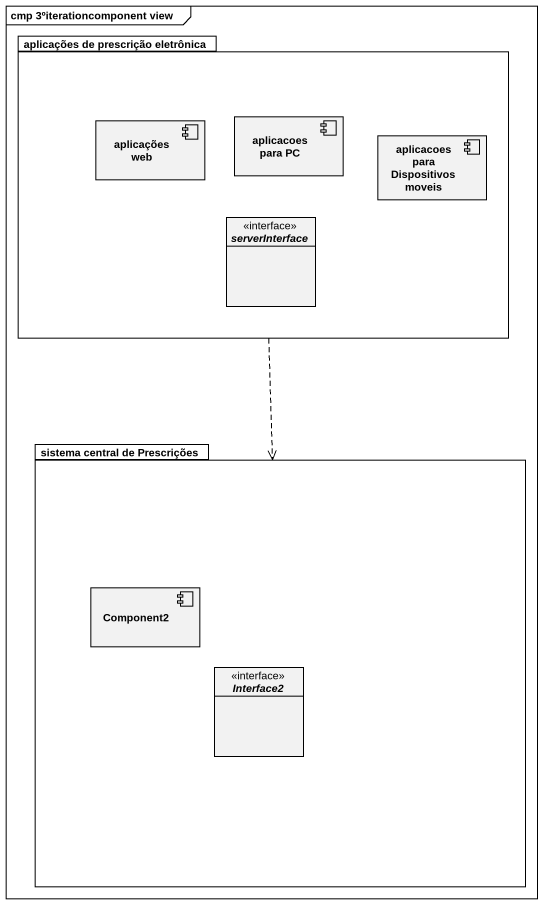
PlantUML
@startuml
mainframe cmp 3ºiterationcomponent view
allowmixing
hide circle
hide empty members
package "aplicações de prescrição eletrônica" as aplicações_de_prescrição {
  component "aplicações web" as aplicações_web
  component "aplicacoes para PC" as aplicacoes_para_PC
  component "aplicacoes para Dispositivos moveis" as aplicacoes_para
  interface serverInterface <<interface>>
}
package "sistema central de Prescrições" as sistema_central_de {
  component Component2
  interface Interface2 <<interface>>
}
aplicações_de_prescrição ..> sistema_central_de
@enduml
